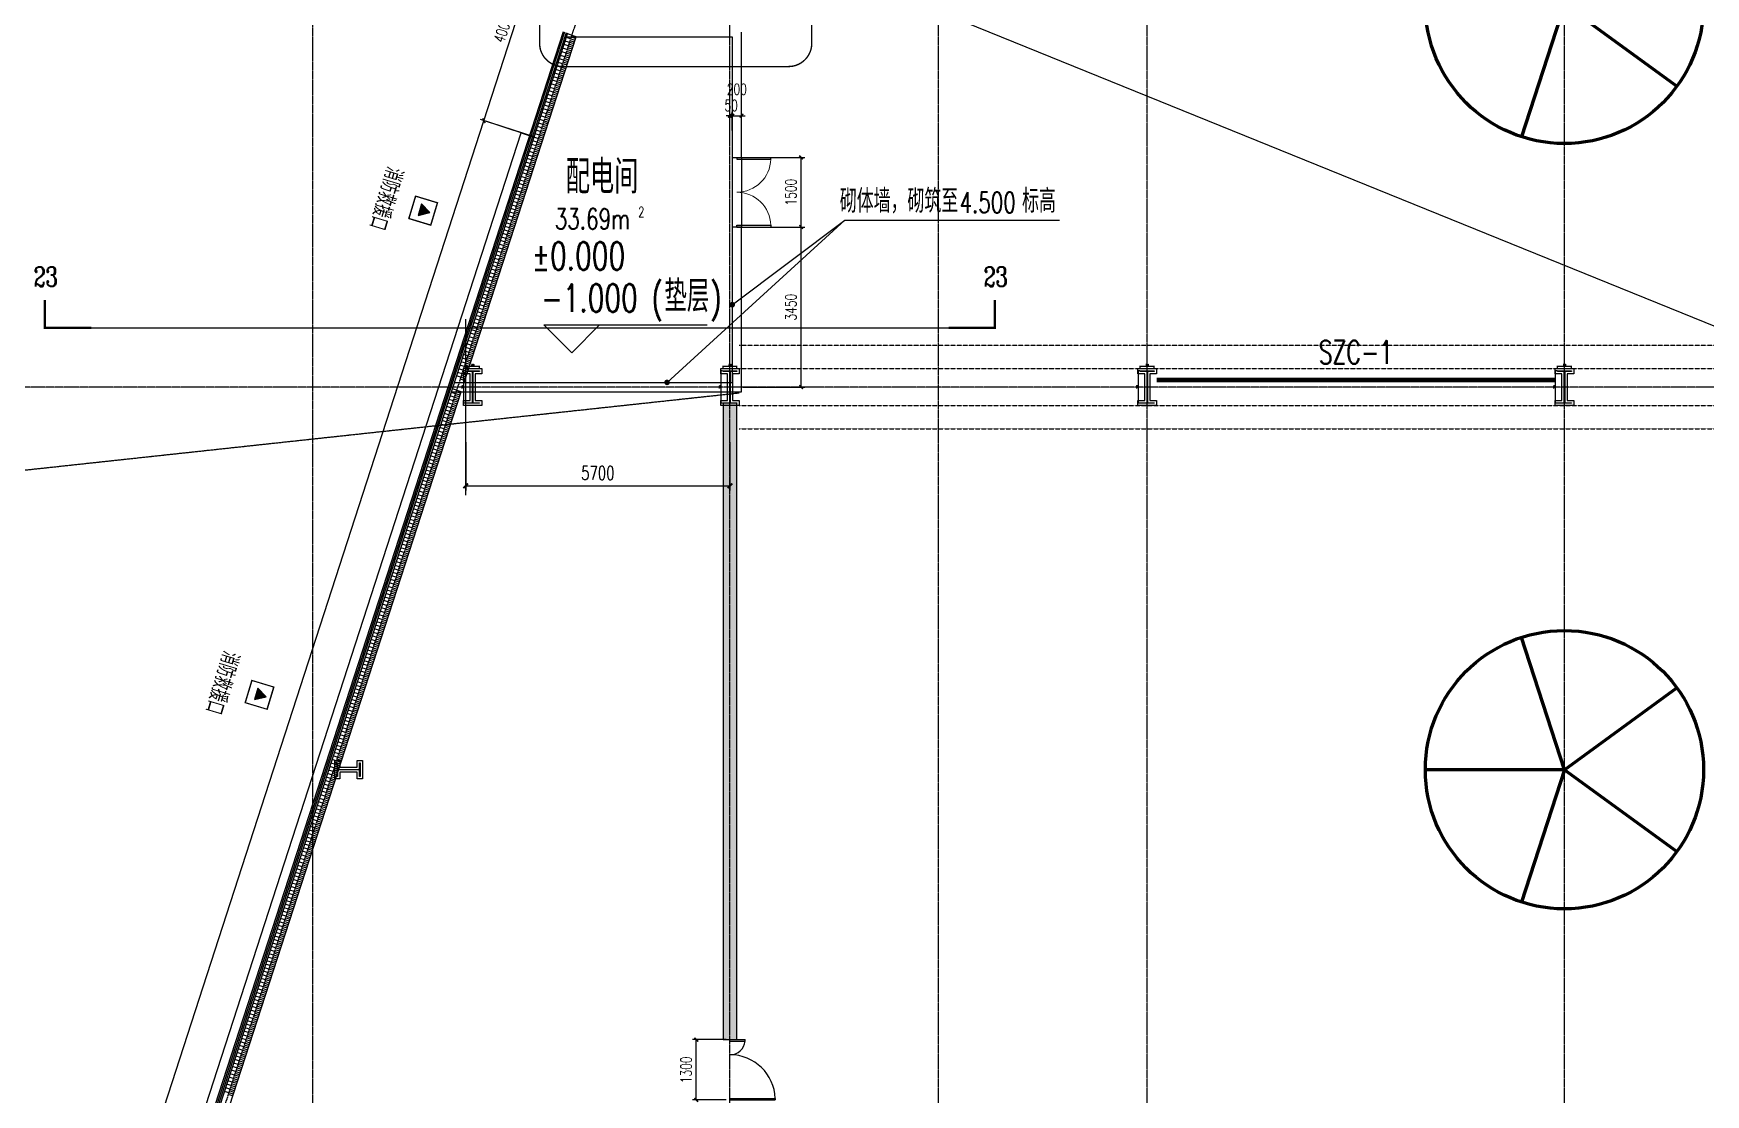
# Model space of a CAD drawing. Extents: x -954573 to 446329, y 489853 to 1226784.
# Drawn here: x -278878 to -242812, y 690817 to 713693 of the extents above; entities that cross this region are included whole.
import ezdxf
from ezdxf.enums import TextEntityAlignment as Align

# ---------------------------------------------------------------- set-up
doc = ezdxf.new("R2010")
doc.units = 0
doc.header["$LTSCALE"] = 10
doc.header["$MEASUREMENT"] = 0
for name, pattern in [('10平面$0$CENTER', [2, 1.25, -0.25, 0.25, -0.25]), ('10平面$0$DOTE', [2.42, 2, -0.2, 0.02, -0.2]), ('10平面$1$DASH', [0.35, 0.25, -0.1])]:
    doc.linetypes.add(name, pattern=pattern)
doc.layers.get('Defpoints').update_dxf_attribs({"color": 210})
for name, color, linetype in [('10平面$0$10平面$0$WINDOW', 8, 'Continuous'), ('10平面$0$99平面图例外参$0$A-HATCH-2', 251, 'Continuous'), ('10平面$0$A-AXIS-D', 8, 'Continuous'), ('10平面$0$A-AXIS-DOTE', 8, '10平面$0$DOTE'), ('10平面$0$A-AXIS-DP', 8, 'Continuous'), ('10平面$0$A-HATCH-2', 8, 'Continuous'), ('10平面$0$A-LIN-V', 8, 'Continuous'), ('10平面$0$A-TEXT', 8, 'Continuous'), ('10平面$0$A-WINDOW', 8, 'Continuous'), ('10平面$0$A-加建区域', 252, 'Continuous'), ('10平面$0$A-防火门窗', 1, 'Continuous'), ('10平面$0$AS-COLN', 8, 'Continuous'), ('10平面$0$AS-WALL', 8, 'Continuous'), ('10平面$0$DIM_ELEV', 3, 'Continuous'), ('10平面$0$DIM_SYMB', 8, 'Continuous'), ('10平面$0$PUB_HATCH', 8, 'Continuous'), ('10平面$0$PUB_TEXT', 8, 'Continuous'), ('10平面$0$RP-N2-01$0$$0$A-WIND-J', 8, 'Continuous'), ('10平面$0$RP-N2-01$0$A-WIND-J', 8, 'Continuous'), ('10平面$0$建-墙-幕', 8, 'Continuous'), ('10平面$0$建-标高', 8, 'Continuous'), ('A-LIN-V', 9, 'Continuous'), ('建-引出', 3, 'Continuous')]:
    doc.layers.add(name, color=color, linetype=linetype)
doc.layers.add('10平面$0$THIN', color=7, linetype='Continuous', lineweight=0)
doc.layers.add('10平面$0$柱间支撑', color=6, linetype='10平面$0$CENTER', lineweight=0)
doc.styles.add('10平面$0$_TCH_DIM', font='SIMPLEX', dxfattribs={"bigfont": 'GBCBIG'})
doc.styles.add('10平面$0$_TCH_DIM_T3', font='SIMPLEX', dxfattribs={"width": 0.705882, "bigfont": 'GBCBIG'})
doc.styles.add('10平面$0$_TCH_LABEL', font='COMPLEX', dxfattribs={"bigfont": 'GBCBIG'})
doc.styles.add('10平面$0$A-AREA', font='SIMPLEX', dxfattribs={"bigfont": 'GBCBIG'})
doc.styles.add('10平面$0$A-STANDARD', font='SIMPLEX', dxfattribs={"bigfont": 'GBCBIG'})
doc.styles.add('10平面$0$TSSD_Rein', font='tj-romans1.shx', dxfattribs={"width": 0.7, "bigfont": 'tj-hztxt.shx'})
doc.dimstyles.new('10平面$0$_TCH_ARCH&&10', dxfattribs={"dimtxt": 29.75, "dimasz": 10, "dimexe": 10, "dimexo": 10, "dimgap": 12.625, "dimtad": 1, "dimdec": 0, "dimzin": 0, "dimdsep": 46, "dimtxsty": '10平面$0$_TCH_DIM_T3', "dimblk": '10平面$0$_ArchTick', "dimcen": 0.09, "dimclrt": 7, "dimazin": 2, "dimtfac": 1, "dimtdec": 0, "dimtix": 1, "dimtmove": 2, "dimatfit": 3, "dimfxl": 0, "dimtolj": 1, "dimtzin": 0, "dimarcsym": 0})
doc.dimstyles.new('10平面$0$_TCH_ARCH&&100', dxfattribs={"dimtxt": 297.5, "dimasz": 100, "dimexe": 100, "dimexo": 100, "dimgap": 126.25, "dimtad": 1, "dimdec": 0, "dimzin": 0, "dimdsep": 46, "dimtxsty": '10平面$0$_TCH_DIM_T3', "dimblk": '10平面$0$_ArchTick', "dimcen": 0.09, "dimclrt": 7, "dimazin": 2, "dimtfac": 1, "dimtdec": 0, "dimtix": 1, "dimtmove": 2, "dimatfit": 3, "dimfxl": 0, "dimtolj": 1, "dimtzin": 0, "dimarcsym": 0})
doc.dimstyles.new('10平面$0$_TCH_ARCH&&80', dxfattribs={"dimtxt": 238, "dimasz": 80, "dimexe": 80, "dimexo": 80, "dimgap": 101, "dimtad": 1, "dimdec": 0, "dimzin": 0, "dimdsep": 46, "dimtxsty": '10平面$0$_TCH_DIM_T3', "dimblk": '10平面$0$_ArchTick', "dimcen": 0.09, "dimclrt": 7, "dimazin": 2, "dimtfac": 1, "dimtdec": 0, "dimtix": 1, "dimtmove": 2, "dimatfit": 3, "dimfxl": 0, "dimtolj": 1, "dimtzin": 0, "dimarcsym": 0})

# ---------------------------------------------------------------- blocks, each defined once
blk = doc.blocks.new('10平面$0$_ArchTick')
at = {"color": 0, "linetype": 'ByBlock', "const_width": 0.4}
blk.add_lwpolyline([(-0.5, -0.5), (0.5, 0.5)], dxfattribs=at)
blk = doc.blocks.new('*D3161')
at = {"layer": '10平面$0$A-AXIS-D', "color": 0, "lineweight": -2}
for p, q in [((-48818, -99940), (-48818, -100978)), ((-43118, -99940), (-43118, -100978)), ((-48818, -100878), (-43118, -100878))]:
    blk.add_line(p, q, dxfattribs=at)
at = {"layer": 'Defpoints', "color": 0}
for p in [(-48818, -99840), (-43118, -99840), (-43118, -100878)]:
    blk.add_point(p, dxfattribs=at)
at = {"layer": '10平面$0$A-AXIS-D', "color": 0, "lineweight": -2, "xscale": 100, "yscale": 100, "zscale": 100, "rotation": 180}
blk.add_blockref('10平面$0$_ArchTick', (-48818, -100878), dxfattribs=at)
at = {"layer": '10平面$0$A-AXIS-D', "color": 0, "lineweight": -2, "xscale": 100, "yscale": 100, "zscale": 100}
blk.add_blockref('10平面$0$_ArchTick', (-43118, -100878), dxfattribs=at)
at = {"layer": '10平面$0$A-AXIS-D', "color": 7, "insert": (-45968, -100602), "char_height": 297.5, "attachment_point": 5, "style": '10平面$0$_TCH_DIM_T3'}
blk.add_mtext('\\A1;5700', dxfattribs=at)
blk = doc.blocks.new('*D3404')
at = {"layer": '10平面$0$A-AXIS-DP', "color": 0, "lineweight": -2}
for p, q in [((-195790, 766880), (-195790, 766929)), ((-195790, 766919), (-195490, 766919)), ((-195490, 766880), (-195490, 766929))]:
    blk.add_line(p, q, dxfattribs=at)
at = {"layer": 'Defpoints', "color": 0}
for p in [(-195790, 766870), (-195490, 766919), (-195490, 766870)]:
    blk.add_point(p, dxfattribs=at)
at = {"layer": '10平面$0$A-AXIS-DP', "color": 0, "lineweight": -2, "xscale": 10, "yscale": 10, "zscale": 10, "rotation": 180}
blk.add_blockref('10平面$0$_ArchTick', (-195790, 766919), dxfattribs=at)
at = {"layer": '10平面$0$A-AXIS-DP', "color": 0, "lineweight": -2, "xscale": 10, "yscale": 10, "zscale": 10}
blk.add_blockref('10平面$0$_ArchTick', (-195490, 766919), dxfattribs=at)
at = {"layer": '10平面$0$A-AXIS-DP', "color": 7, "insert": (-195640, 766946), "char_height": 29.8, "attachment_point": 5, "style": '10平面$0$_TCH_DIM_T3'}
blk.add_mtext('\\A1;300', dxfattribs=at)
blk = doc.blocks.new('*D3405')
at = {"layer": '10平面$0$A-AXIS-DP', "color": 0, "lineweight": -2}
for p, q in [((-195800, 766820), (-195841, 766820)), ((-195831, 766120), (-195831, 766820)), ((-195800, 766120), (-195841, 766120))]:
    blk.add_line(p, q, dxfattribs=at)
at = {"layer": 'Defpoints', "color": 0}
for p in [(-195831, 766820), (-195790, 766820), (-195790, 766120)]:
    blk.add_point(p, dxfattribs=at)
at = {"layer": '10平面$0$A-AXIS-DP', "color": 0, "lineweight": -2, "xscale": 10, "yscale": 10, "zscale": 10}
for p, rotation in [((-195831, 766820), 90), ((-195831, 766120), 270)]:
    blk.add_blockref('10平面$0$_ArchTick', p, dxfattribs=dict(at, rotation=rotation))
at = {"layer": '10平面$0$A-AXIS-DP', "color": 7, "insert": (-195859, 766470), "char_height": 29.8, "attachment_point": 5, "rotation": 90, "style": '10平面$0$_TCH_DIM_T3'}
blk.add_mtext('\\A1;700', dxfattribs=at)
blk = doc.blocks.new('10平面$0$342343243')
at = {"layer": '10平面$0$A-AXIS-DP', "color": 5}
blk.add_lwpolyline([(-155704, 832070), (-155404, 832070), (-155404, 832058), (-155550, 832058), (-155550, 831582), (-155404, 831582), (-155404, 831570), (-155704, 831570), (-155704, 831582), (-155558, 831582), (-155558, 832058), (-155704, 832058), (-155704, 832070)], close=True, dxfattribs=at)
at = {"layer": '10平面$0$A-HATCH-2'}
blk.add_lwpolyline([(-155754, 832120), (-155354, 832120), (-155354, 832008), (-155500, 832008), (-155500, 831632), (-155354, 831632), (-155354, 831520), (-155754, 831520), (-155754, 831632), (-155608, 831632), (-155608, 832008), (-155754, 832008)], close=True, dxfattribs=at)
blk = doc.blocks.new('10平面$0$w42343')
at = {"layer": '10平面$0$A-HATCH-2', "linetype": '10平面$1$DASH'}
for p, q in [((-263654.2, 706970), (-128354.2, 706970)), ((-263654.2, 706470), (-128354.2, 706470)), ((-263654.2, 705670), (-128354.2, 705670)), ((-263654.2, 705170), (-128354.2, 705170))]:
    blk.add_line(p, q, dxfattribs=at)
blk = doc.blocks.new('10平面$0$w4324324')
at = {"layer": '10平面$0$A-HATCH-2', "lineweight": 60}
for q in [(-1694760, 686605), (-1697614, 684532), (-1691907, 684532), (-1696524, 681178), (-1692997, 681178)]:
    blk.add_line((-1694760, 683605), q, dxfattribs=at)
blk.add_circle((-1694760, 683605), 3000, dxfattribs=at)
blk = doc.blocks.new('10平面$0$ner546')
at = {"layer": '10平面$0$A-LIN-V'}
for p in [(614780, 43256), (631280, 43256)]:
    blk.add_blockref('10平面$0$w4324324', p, dxfattribs=at)
blk = doc.blocks.new('10平面$0$RP-N2-01$0$$0$xfjy')
at = {"layer": '10平面$0$RP-N2-01$0$$0$A-WIND-J'}
h = blk.add_hatch(color=256, dxfattribs=at)
h.dxf.hatch_style = 1
h.paths.add_polyline_path([(1141876, -26214), (1142135, -26214), (1142005, -25989)])
at = {"layer": '10平面$0$RP-N2-01$0$$0$A-WIND-J', "const_width": 25}
blk.add_lwpolyline([(1141755, -25889), (1141755, -26389), (1142255, -26389), (1142255, -25889)], close=True, dxfattribs=at)
at = {"layer": '10平面$0$RP-N2-01$0$$0$A-WIND-J'}
for points in [[(1141755, -26389), (1142255, -26389), (1142255, -25889), (1141755, -25889)], [(1141876, -26214), (1142135, -26214), (1142005, -25989)]]:
    blk.add_lwpolyline(points, close=True, dxfattribs=at)
blk = doc.blocks.new('10平面$0$RP-N2-01$0$xfjy')
at = {"layer": '10平面$0$RP-N2-01$0$$0$A-WIND-J'}
blk.add_blockref('10平面$0$RP-N2-01$0$$0$xfjy', (0, 0), dxfattribs=at)
blk = doc.blocks.new('10平面$0$1232')
at = {"layer": '10平面$0$RP-N2-01$0$A-WIND-J', "rotation": 253.2410415830264}
for p in [(83850, 1795836, 0), (80320, 1785396, 0)]:
    blk.add_blockref('10平面$0$RP-N2-01$0$xfjy', p, dxfattribs=at)
at = {"layer": '10平面$0$A-TEXT', "style": '10平面$0$_TCH_DIM'}
for p in [(-271256, 710851, 0), (-274786, 700411, 0)]:
    blk.add_text('消防救援口', height=384.1, rotation=253.241, dxfattribs=at).set_placement(p)
blk = doc.blocks.new('10平面$0$3132')
at = {"layer": '10平面$0$DIM_ELEV', "linetype": '10平面$1$DASH', "const_width": 30}
blk.add_lwpolyline([(-267460, 723920), (-262590, 723920, -0.414214), (-262090, 723420), (-262090, 713480, -0.414214), (-262590, 712980), (-267460, 712980, -0.414214), (-267960, 713480), (-267960, 723420, -0.414214)], format="xyb", close=True, dxfattribs=at)
blk = doc.blocks.new('10平面$0$23124232432')
at = {"layer": '10平面$0$柱间支撑', "const_width": 100}
blk.add_lwpolyline([(-246054, 706220), (-254654, 706220)], dxfattribs=at)
at = {"layer": '10平面$0$THIN', "style": '10平面$0$TSSD_Rein', "width": 0.7}
blk.add_text('SZC-1', height=500, dxfattribs=at).set_placement((-250354, 706420), align=Align.BOTTOM_CENTER)
blk = doc.blocks.new('10平面$0$99平面图例外参$0$$LinePat$填挖边坡')
at = {"color": 0}
for p, q in [((0, 0), (0, -1500)), ((300, 0), (300, -600))]:
    blk.add_line(p, q, dxfattribs=at)
at = {"layer": 'Defpoints', "color": 0}
blk.add_point((600, 0), dxfattribs=at)
blk = doc.blocks.new('10平面$0$34242343243')
at = {"layer": '10平面$0$A-LIN-V'}
for p, q in [((-269586, 706170), (-267168, 713620)), ((-285554, 656954), (-269650, 705970))]:
    blk.add_line(p, q, dxfattribs=at)
at = {"layer": '10平面$0$99平面图例外参$0$A-HATCH-2', "color": 203, "yscale": 0.1333333333333333, "zscale": 0.1333333333333333}
for p, xscale, rotation in [((-267243, 713390), 0.1345763054429145, 252.0237134181385), ((-267218, 713466), 0.1345763054429145, 252.0237134181385), ((-267193, 713543), 0.1345763054429145, 252.0237134181385), ((-267168, 713620), 0.1345763054429145, 252.0237134181385), ((-267368, 713006), 0.1345763054429145, 252.0237134181385), ((-267343, 713082), 0.1345763054429145, 252.0237134181385), ((-267318, 713159), 0.1345763054429145, 252.0237134181385), ((-267293, 713236), 0.1345763054429145, 252.0237134181385), ((-267268, 713313), 0.1345763054429145, 252.0237134181385), ((-267492, 712622), 0.1345763054429145, 252.0237134181385), ((-267467, 712698), 0.1345763054429145, 252.0237134181385), ((-267442, 712775), 0.1345763054429145, 252.0237134181385), ((-267417, 712852), 0.1345763054429145, 252.0237134181385), ((-267393, 712929), 0.1345763054429145, 252.0237134181385), ((-267592, 712314), 0.1345763054429145, 252.0237134181385), ((-267567, 712391), 0.1345763054429145, 252.0237134181385), ((-267542, 712468), 0.1345763054429145, 252.0237134181385), ((-267517, 712545), 0.1345763054429145, 252.0237134181385), ((-267717, 711930), 0.1345763054429145, 252.0237134181385), ((-267692, 712007), 0.1345763054429145, 252.0237134181385), ((-267667, 712084), 0.1345763054429145, 252.0237134181385), ((-267642, 712161), 0.1345763054429145, 252.0237134181385), ((-267617, 712238), 0.1345763054429145, 252.0237134181385), ((-267841, 711546), 0.1345763054429145, 252.0237134181385), ((-267816, 711623), 0.1345763054429145, 252.0237134181385), ((-267791, 711700), 0.1345763054429145, 252.0237134181385), ((-267766, 711777), 0.1345763054429145, 252.0237134181385), ((-267741, 711854), 0.1345763054429145, 252.0237134181385), ((-267966, 711162), 0.1345763054429145, 252.0237134181385), ((-267941, 711239), 0.1345763054429145, 252.0237134181385), ((-267916, 711316), 0.1345763054429145, 252.0237134181385), ((-267891, 711393), 0.1345763054429145, 252.0237134181385), ((-267866, 711469), 0.1345763054429145, 252.0237134181385), ((-268065, 710855), 0.1345763054429145, 252.0237134181385), ((-268040, 710932), 0.1345763054429145, 252.0237134181385), ((-268016, 711009), 0.1345763054429145, 252.0237134181385), ((-267991, 711085), 0.1345763054429145, 252.0237134181385), ((-268190, 710471), 0.1345763054429145, 252.0237134181385), ((-268165, 710548), 0.1345763054429145, 252.0237134181385), ((-268140, 710625), 0.1345763054429145, 252.0237134181385), ((-268115, 710701), 0.1345763054429145, 252.0237134181385), ((-268090, 710778), 0.1345763054429145, 252.0237134181385), ((-268315, 710087), 0.1345763054429145, 252.0237134181385), ((-268290, 710164), 0.1345763054429145, 252.0237134181385), ((-268265, 710241), 0.1345763054429145, 252.0237134181385), ((-268240, 710317), 0.1345763054429145, 252.0237134181385), ((-268215, 710394), 0.1345763054429145, 252.0237134181385), ((-268414, 709780), 0.1345763054429145, 252.0237134181385), ((-268389, 709857), 0.1345763054429145, 252.0237134181385), ((-268364, 709933), 0.1345763054429145, 252.0237134181385), ((-268340, 710010), 0.1345763054429145, 252.0237134181385), ((-268539, 709396), 0.1345763054429145, 252.0237134181385), ((-268514, 709473), 0.1345763054429145, 252.0237134181385), ((-268489, 709549), 0.1345763054429145, 252.0237134181385), ((-268464, 709626), 0.1345763054429145, 252.0237134181385), ((-268439, 709703), 0.1345763054429145, 252.0237134181385), ((-268663, 709012), 0.1345763054429145, 252.0237134181385), ((-268639, 709089), 0.1345763054429145, 252.0237134181385), ((-268614, 709165), 0.1345763054429145, 252.0237134181385), ((-268589, 709242), 0.1345763054429145, 252.0237134181385), ((-268564, 709319), 0.1345763054429145, 252.0237134181385), ((-268763, 708705), 0.1345763054429145, 252.0237134181385), ((-268738, 708781), 0.1345763054429145, 252.0237134181385), ((-268713, 708858), 0.1345763054429145, 252.0237134181385), ((-268688, 708935), 0.1345763054429145, 252.0237134181385), ((-268888, 708321), 0.1345763054429145, 252.0237134181385), ((-268863, 708397), 0.1345763054429145, 252.0237134181385), ((-268838, 708474), 0.1345763054429145, 252.0237134181385), ((-268813, 708551), 0.1345763054429145, 252.0237134181385), ((-268788, 708628), 0.1345763054429145, 252.0237134181385), ((-269012, 707936), 0.1345763054429145, 252.0237134181385), ((-268987, 708013), 0.1345763054429145, 252.0237134181385), ((-268963, 708090), 0.1345763054429145, 252.0237134181385), ((-268938, 708167), 0.1345763054429145, 252.0237134181385), ((-268913, 708244), 0.1345763054429145, 252.0237134181385), ((-269112, 707629), 0.1345763054429145, 252.0237134181385), ((-269087, 707706), 0.1345763054429145, 252.0237134181385), ((-269062, 707783), 0.1345763054429145, 252.0237134181385), ((-269037, 707860), 0.1345763054429145, 252.0237134181385), ((-269237, 707245), 0.1345763054429145, 252.0237134181385), ((-269212, 707322), 0.1345763054429145, 252.0237134181385), ((-269187, 707399), 0.1345763054429145, 252.0237134181385), ((-269162, 707476), 0.1345763054429145, 252.0237134181385), ((-269137, 707552), 0.1345763054429145, 252.0237134181385), ((-269361, 706861), 0.1345763054429145, 252.0237134181385), ((-269336, 706938), 0.1345763054429145, 252.0237134181385), ((-269311, 707015), 0.1345763054429145, 252.0237134181385), ((-269286, 707092), 0.1345763054429145, 252.0237134181385), ((-269262, 707168), 0.1345763054429145, 252.0237134181385), ((-269486, 706477), 0.1345763054429145, 252.0237134181385), ((-269461, 706554), 0.1345763054429145, 252.0237134181385), ((-269436, 706631), 0.1345763054429145, 252.0237134181385), ((-269411, 706708), 0.1345763054429145, 252.0237134181385), ((-269386, 706784), 0.1345763054429145, 252.0237134181385), ((-269561, 706247), 0.1345763054429145, 252.0237134181385), ((-269536, 706324), 0.1345763054429145, 252.0237134181385), ((-269511, 706400), 0.1345763054429145, 252.0237134181385), ((-269700, 705818), 0.133362719495067, 252.0237134181384), ((-269675, 705894), 0.133362719495067, 252.0237134181384), ((-269650, 705970), 0.133362719495067, 252.0237134181384), ((-269823, 705437), 0.133362719495067, 252.0237134181384), ((-269799, 705513), 0.133362719495067, 252.0237134181384), ((-269774, 705589), 0.133362719495067, 252.0237134181384), ((-269749, 705666), 0.133362719495067, 252.0237134181384), ((-269724, 705742), 0.133362719495067, 252.0237134181384), ((-269947, 705057), 0.133362719495067, 252.0237134181384), ((-269922, 705133), 0.133362719495067, 252.0237134181384), ((-269897, 705209), 0.133362719495067, 252.0237134181384), ((-269873, 705285), 0.133362719495067, 252.0237134181384), ((-269848, 705361), 0.133362719495067, 252.0237134181384), ((-270070, 704676), 0.133362719495067, 252.0237134181384), ((-270046, 704752), 0.133362719495067, 252.0237134181384), ((-270021, 704828), 0.133362719495067, 252.0237134181384), ((-269996, 704904), 0.133362719495067, 252.0237134181384), ((-269971, 704981), 0.133362719495067, 252.0237134181384), ((-270169, 704372), 0.133362719495067, 252.0237134181384), ((-270144, 704448), 0.133362719495067, 252.0237134181384), ((-270120, 704524), 0.133362719495067, 252.0237134181384), ((-270095, 704600), 0.133362719495067, 252.0237134181384), ((-270292, 703991), 0.133362719495067, 252.0237134181384), ((-270268, 704067), 0.133362719495067, 252.0237134181384), ((-270243, 704143), 0.133362719495067, 252.0237134181384), ((-270218, 704219), 0.133362719495067, 252.0237134181384), ((-270194, 704296), 0.133362719495067, 252.0237134181384), ((-270416, 703611), 0.133362719495067, 252.0237134181384), ((-270391, 703687), 0.133362719495067, 252.0237134181384), ((-270367, 703763), 0.133362719495067, 252.0237134181384), ((-270342, 703839), 0.133362719495067, 252.0237134181384), ((-270317, 703915), 0.133362719495067, 252.0237134181384), ((-270539, 703230), 0.133362719495067, 252.0237134181384), ((-270515, 703306), 0.133362719495067, 252.0237134181384), ((-270490, 703382), 0.133362719495067, 252.0237134181384), ((-270465, 703458), 0.133362719495067, 252.0237134181384), ((-270441, 703534), 0.133362719495067, 252.0237134181384), ((-270638, 702926), 0.133362719495067, 252.0237134181384), ((-270614, 703002), 0.133362719495067, 252.0237134181384), ((-270589, 703078), 0.133362719495067, 252.0237134181384), ((-270564, 703154), 0.133362719495067, 252.0237134181384), ((-270762, 702545), 0.133362719495067, 252.0237134181384), ((-270737, 702621), 0.133362719495067, 252.0237134181384), ((-270712, 702697), 0.133362719495067, 252.0237134181384), ((-270688, 702773), 0.133362719495067, 252.0237134181384), ((-270663, 702849), 0.133362719495067, 252.0237134181384), ((-270885, 702164), 0.133362719495067, 252.0237134181384), ((-270860, 702241), 0.133362719495067, 252.0237134181384), ((-270836, 702317), 0.133362719495067, 252.0237134181384), ((-270811, 702393), 0.133362719495067, 252.0237134181384), ((-270786, 702469), 0.133362719495067, 252.0237134181384), ((-271009, 701784), 0.133362719495067, 252.0237134181384), ((-270984, 701860), 0.133362719495067, 252.0237134181384), ((-270959, 701936), 0.133362719495067, 252.0237134181384), ((-270935, 702012), 0.133362719495067, 252.0237134181384), ((-270910, 702088), 0.133362719495067, 252.0237134181384), ((-271107, 701479), 0.133362719495067, 252.0237134181384), ((-271083, 701556), 0.133362719495067, 252.0237134181384), ((-271058, 701632), 0.133362719495067, 252.0237134181384), ((-271033, 701708), 0.133362719495067, 252.0237134181384), ((-271231, 701099), 0.133362719495067, 252.0237134181384), ((-271206, 701175), 0.133362719495067, 252.0237134181384), ((-271182, 701251), 0.133362719495067, 252.0237134181384), ((-271157, 701327), 0.133362719495067, 252.0237134181384), ((-271132, 701403), 0.133362719495067, 252.0237134181384), ((-271354, 700718), 0.133362719495067, 252.0237134181384), ((-271330, 700794), 0.133362719495067, 252.0237134181384), ((-271305, 700871), 0.133362719495067, 252.0237134181384), ((-271280, 700947), 0.133362719495067, 252.0237134181384), ((-271256, 701023), 0.133362719495067, 252.0237134181384), ((-271453, 700414), 0.133362719495067, 252.0237134181384), ((-271428, 700490), 0.133362719495067, 252.0237134181384), ((-271404, 700566), 0.133362719495067, 252.0237134181384), ((-271379, 700642), 0.133362719495067, 252.0237134181384), ((-271577, 700033), 0.133362719495067, 252.0237134181384), ((-271552, 700109), 0.133362719495067, 252.0237134181384), ((-271527, 700186), 0.133362719495067, 252.0237134181384), ((-271503, 700262), 0.133362719495067, 252.0237134181384), ((-271478, 700338), 0.133362719495067, 252.0237134181384), ((-271700, 699653), 0.133362719495067, 252.0237134181384), ((-271675, 699729), 0.133362719495067, 252.0237134181384), ((-271651, 699805), 0.133362719495067, 252.0237134181384), ((-271626, 699881), 0.133362719495067, 252.0237134181384), ((-271601, 699957), 0.133362719495067, 252.0237134181384), ((-271824, 699272), 0.133362719495067, 252.0237134181384), ((-271799, 699348), 0.133362719495067, 252.0237134181384), ((-271774, 699424), 0.133362719495067, 252.0237134181384), ((-271750, 699501), 0.133362719495067, 252.0237134181384), ((-271725, 699577), 0.133362719495067, 252.0237134181384), ((-271922, 698968), 0.133362719495067, 252.0237134181384), ((-271898, 699044), 0.133362719495067, 252.0237134181384), ((-271873, 699120), 0.133362719495067, 252.0237134181384), ((-271848, 699196), 0.133362719495067, 252.0237134181384), ((-272046, 698587), 0.133362719495067, 252.0237134181384), ((-272021, 698663), 0.133362719495067, 252.0237134181384), ((-271996, 698739), 0.133362719495067, 252.0237134181384), ((-271972, 698816), 0.133362719495067, 252.0237134181384), ((-271947, 698892), 0.133362719495067, 252.0237134181384), ((-272169, 698207), 0.133362719495067, 252.0237134181384), ((-272145, 698283), 0.133362719495067, 252.0237134181384), ((-272120, 698359), 0.133362719495067, 252.0237134181384), ((-272095, 698435), 0.133362719495067, 252.0237134181384), ((-272071, 698511), 0.133362719495067, 252.0237134181384), ((-272293, 697826), 0.133362719495067, 252.0237134181384), ((-272268, 697902), 0.133362719495067, 252.0237134181384), ((-272243, 697978), 0.133362719495067, 252.0237134181384), ((-272219, 698054), 0.133362719495067, 252.0237134181384), ((-272194, 698131), 0.133362719495067, 252.0237134181384), ((-272392, 697522), 0.133362719495067, 252.0237134181384), ((-272367, 697598), 0.133362719495067, 252.0237134181384), ((-272342, 697674), 0.133362719495067, 252.0237134181384), ((-272317, 697750), 0.133362719495067, 252.0237134181384), ((-272515, 697141), 0.133362719495067, 252.0237134181384), ((-272490, 697217), 0.133362719495067, 252.0237134181384), ((-272466, 697293), 0.133362719495067, 252.0237134181384), ((-272441, 697369), 0.133362719495067, 252.0237134181384), ((-272416, 697446), 0.133362719495067, 252.0237134181384), ((-272639, 696761), 0.133362719495067, 252.0237134181384), ((-272614, 696837), 0.133362719495067, 252.0237134181384), ((-272589, 696913), 0.133362719495067, 252.0237134181384), ((-272564, 696989), 0.133362719495067, 252.0237134181384), ((-272540, 697065), 0.133362719495067, 252.0237134181384), ((-272762, 696380), 0.133362719495067, 252.0237134181384), ((-272737, 696456), 0.133362719495067, 252.0237134181384), ((-272713, 696532), 0.133362719495067, 252.0237134181384), ((-272688, 696608), 0.133362719495067, 252.0237134181384), ((-272663, 696684), 0.133362719495067, 252.0237134181384), ((-272861, 696076), 0.133362719495067, 252.0237134181384), ((-272836, 696152), 0.133362719495067, 252.0237134181384), ((-272811, 696228), 0.133362719495067, 252.0237134181384), ((-272787, 696304), 0.133362719495067, 252.0237134181384), ((-272984, 695695), 0.133362719495067, 252.0237134181384), ((-272960, 695771), 0.133362719495067, 252.0237134181384), ((-272935, 695847), 0.133362719495067, 252.0237134181384), ((-272910, 695923), 0.133362719495067, 252.0237134181384), ((-272885, 695999), 0.133362719495067, 252.0237134181384), ((-273108, 695314), 0.133362719495067, 252.0237134181384), ((-273083, 695390), 0.133362719495067, 252.0237134181384), ((-273058, 695467), 0.133362719495067, 252.0237134181384), ((-273034, 695543), 0.133362719495067, 252.0237134181384), ((-273009, 695619), 0.133362719495067, 252.0237134181384), ((-273231, 694934), 0.133362719495067, 252.0237134181384), ((-273207, 695010), 0.133362719495067, 252.0237134181384), ((-273182, 695086), 0.133362719495067, 252.0237134181384), ((-273157, 695162), 0.133362719495067, 252.0237134181384), ((-273132, 695238), 0.133362719495067, 252.0237134181384), ((-273330, 694629), 0.133362719495067, 252.0237134181384), ((-273305, 694705), 0.133362719495067, 252.0237134181384), ((-273281, 694782), 0.133362719495067, 252.0237134181384), ((-273256, 694858), 0.133362719495067, 252.0237134181384), ((-273453, 694249), 0.133362719495067, 252.0237134181384), ((-273429, 694325), 0.133362719495067, 252.0237134181384), ((-273404, 694401), 0.133362719495067, 252.0237134181384), ((-273379, 694477), 0.133362719495067, 252.0237134181384), ((-273355, 694553), 0.133362719495067, 252.0237134181384), ((-273577, 693868), 0.133362719495067, 252.0237134181384), ((-273552, 693944), 0.133362719495067, 252.0237134181384), ((-273528, 694020), 0.133362719495067, 252.0237134181384), ((-273503, 694097), 0.133362719495067, 252.0237134181384), ((-273478, 694173), 0.133362719495067, 252.0237134181384), ((-273676, 693564), 0.133362719495067, 252.0237134181384), ((-273651, 693640), 0.133362719495067, 252.0237134181384), ((-273626, 693716), 0.133362719495067, 252.0237134181384), ((-273602, 693792), 0.133362719495067, 252.0237134181384), ((-273799, 693183), 0.133362719495067, 252.0237134181384), ((-273775, 693259), 0.133362719495067, 252.0237134181384), ((-273750, 693335), 0.133362719495067, 252.0237134181384), ((-273725, 693412), 0.133362719495067, 252.0237134181384), ((-273700, 693488), 0.133362719495067, 252.0237134181384), ((-273923, 692803), 0.133362719495067, 252.0237134181384), ((-273898, 692879), 0.133362719495067, 252.0237134181384), ((-273873, 692955), 0.133362719495067, 252.0237134181384), ((-273849, 693031), 0.133362719495067, 252.0237134181384), ((-273824, 693107), 0.133362719495067, 252.0237134181384), ((-274046, 692422), 0.133362719495067, 252.0237134181384), ((-274021, 692498), 0.133362719495067, 252.0237134181384), ((-273997, 692574), 0.133362719495067, 252.0237134181384), ((-273972, 692650), 0.133362719495067, 252.0237134181384), ((-273947, 692727), 0.133362719495067, 252.0237134181384), ((-274145, 692118), 0.133362719495067, 252.0237134181384), ((-274120, 692194), 0.133362719495067, 252.0237134181384), ((-274096, 692270), 0.133362719495067, 252.0237134181384), ((-274071, 692346), 0.133362719495067, 252.0237134181384), ((-274268, 691737), 0.133362719495067, 252.0237134181384), ((-274244, 691813), 0.133362719495067, 252.0237134181384), ((-274219, 691889), 0.133362719495067, 252.0237134181384), ((-274194, 691965), 0.133362719495067, 252.0237134181384), ((-274170, 692042), 0.133362719495067, 252.0237134181384), ((-274392, 691357), 0.133362719495067, 252.0237134181384), ((-274367, 691433), 0.133362719495067, 252.0237134181384), ((-274343, 691509), 0.133362719495067, 252.0237134181384), ((-274318, 691585), 0.133362719495067, 252.0237134181384), ((-274293, 691661), 0.133362719495067, 252.0237134181384), ((-274515, 690976), 0.133362719495067, 252.0237134181384), ((-274491, 691052), 0.133362719495067, 252.0237134181384), ((-274466, 691128), 0.133362719495067, 252.0237134181384), ((-274441, 691204), 0.133362719495067, 252.0237134181384), ((-274417, 691280), 0.133362719495067, 252.0237134181384), ((-274565, 690824), 0.133362719495067, 252.0237134181384), ((-274540, 690900), 0.133362719495067, 252.0237134181384)]:
    blk.add_blockref('10平面$0$99平面图例外参$0$$LinePat$填挖边坡', p, dxfattribs=dict(at, xscale=xscale, rotation=rotation))
blk = doc.blocks.new('10平面$0$DOOR2DLIB$SYSLIB$00000123')
at = {"color": 0}
for p, q in [((0.475, -0.001), (0.475, 0.752)), ((0.475, 0.752), (0.5, 0.752)), ((0.5, -0.001), (0.5, 0.752)), ((-0.5, 0), (-0.5, 0.252)), ((-0.475, 0.252), (-0.5, 0.252)), ((-0.475, 0), (-0.475, 0.252)), ((-0.475, 0), (-0.5, 0)), ((0.475, -0.001), (0.5, -0.001))]:
    blk.add_line(p, q, dxfattribs=at)
for centre, radius, start, end in [((0.505, -0.002), 0.755, 92.2493, 179.7238), ((-0.501, 0.003), 0.251, 359.7899, 84.0974)]:
    blk.add_arc(centre, radius, start, end, dxfattribs=at)
blk = doc.blocks.new('10平面$0$423432433333')
at = {"layer": '10平面$0$PUB_HATCH'}
h = blk.add_hatch(dxfattribs=at)
h.set_pattern_fill('石膏板', color=256, scale=30, style=0)
h.set_pattern_definition([(45, (25.49, 21.51), (-75.000002, 75.000002), [24, -82.06602]), (135, (192.46, 21.51), (-75.000002, -75.000002), [24, -82.06602])])
h.paths.add_polyline_path([(-261310, 705770), (-261310, 692050), (-261010, 692050), (-261010, 705770)])
at = {"layer": '10平面$0$AS-WALL'}
for p, q in [((-261310, 705770), (-261310, 692050)), ((-261010, 705770), (-261310, 705770)), ((-261010, 692050), (-261010, 705770)), ((-261310, 692050), (-261010, 692050))]:
    blk.add_line(p, q, dxfattribs=at)
at = {"layer": '10平面$0$10平面$0$WINDOW', "xscale": -1300, "yscale": -1300, "zscale": 300, "rotation": 90.00000000093479}
blk.add_blockref('10平面$0$DOOR2DLIB$SYSLIB$00000123', (-261160, 691400), dxfattribs=at)
blk = doc.blocks.new('*D3552')
at = {"layer": '10平面$0$A-AXIS-DP', "color": 0, "lineweight": -2}
for p, q in [((-263854, 711600), (-263854, 712000)), ((-263804, 711600), (-263804, 712000)), ((-263854, 711920), (-263934, 711920)), ((-263854, 711920), (-263804, 711920)), ((-263804, 711920), (-263724, 711920))]:
    blk.add_line(p, q, dxfattribs=at)
at = {"layer": 'Defpoints', "color": 0}
for p in [(-263804, 711920), (-263854, 711520), (-263804, 711520)]:
    blk.add_point(p, dxfattribs=at)
at = {"layer": '10平面$0$A-AXIS-DP', "color": 0, "lineweight": -2, "xscale": 80, "yscale": 80, "zscale": 80}
blk.add_blockref('10平面$0$_ArchTick', (-263854, 711920), dxfattribs=at)
at = {"layer": '10平面$0$A-AXIS-DP', "color": 0, "lineweight": -2, "xscale": 80, "yscale": 80, "zscale": 80, "rotation": 180}
blk.add_blockref('10平面$0$_ArchTick', (-263804, 711920), dxfattribs=at)
at = {"layer": '10平面$0$A-AXIS-DP', "color": 7, "insert": (-263829, 712140), "char_height": 238, "attachment_point": 5, "style": '10平面$0$_TCH_DIM_T3'}
blk.add_mtext('\\A1;50', dxfattribs=at)
blk = doc.blocks.new('*D3553')
at = {"layer": '10平面$0$A-AXIS-DP', "color": 0, "lineweight": -2}
for p, q in [((-263804, 711600), (-263804, 712000)), ((-263604, 711600), (-263604, 712000)), ((-263804, 711920), (-263884, 711920)), ((-263804, 711920), (-263604, 711920)), ((-263604, 711920), (-263524, 711920))]:
    blk.add_line(p, q, dxfattribs=at)
at = {"layer": 'Defpoints', "color": 0}
for p in [(-263604, 711920), (-263804, 711520), (-263604, 711520)]:
    blk.add_point(p, dxfattribs=at)
at = {"layer": '10平面$0$A-AXIS-DP', "color": 0, "lineweight": -2, "xscale": 80, "yscale": 80, "zscale": 80}
blk.add_blockref('10平面$0$_ArchTick', (-263804, 711920), dxfattribs=at)
at = {"layer": '10平面$0$A-AXIS-DP', "color": 0, "lineweight": -2, "xscale": 80, "yscale": 80, "zscale": 80, "rotation": 180}
blk.add_blockref('10平面$0$_ArchTick', (-263604, 711920), dxfattribs=at)
at = {"layer": '10平面$0$A-AXIS-DP', "color": 7, "insert": (-263704, 712490), "char_height": 238, "attachment_point": 5, "style": '10平面$0$_TCH_DIM_T3'}
blk.add_mtext('\\A1;200', dxfattribs=at)
blk = doc.blocks.new('*D3934')
at = {"layer": '10平面$0$A-AXIS-DP', "color": 0, "lineweight": -2}
for p, q in [((-263934, 692000), (-264660, 692000)), ((-264580, 690700), (-264580, 692000)), ((-263934, 690700), (-264660, 690700))]:
    blk.add_line(p, q, dxfattribs=at)
at = {"layer": 'Defpoints', "color": 0}
for p in [(-264580, 692000), (-263854, 692000), (-263854, 690700)]:
    blk.add_point(p, dxfattribs=at)
at = {"layer": '10平面$0$A-AXIS-DP', "color": 0, "lineweight": -2, "xscale": 80, "yscale": 80, "zscale": 80}
for p, rotation in [((-264580, 692000), 90), ((-264580, 690700), 270)]:
    blk.add_blockref('10平面$0$_ArchTick', p, dxfattribs=dict(at, rotation=rotation))
at = {"layer": '10平面$0$A-AXIS-DP', "color": 7, "insert": (-264800, 691350), "char_height": 238, "attachment_point": 5, "rotation": 90, "style": '10平面$0$_TCH_DIM_T3'}
blk.add_mtext('\\A1;1300', dxfattribs=at)
blk = doc.blocks.new('*D3935')
at = {"layer": '10平面$0$A-AXIS-DP', "color": 0, "lineweight": -2}
for p, q in [((-263574, 711020), (-262240, 711020)), ((-262320, 709520), (-262320, 711020)), ((-263574, 709520), (-262240, 709520))]:
    blk.add_line(p, q, dxfattribs=at)
at = {"layer": 'Defpoints', "color": 0}
for p in [(-263654, 711020), (-262320, 711020), (-263654, 709520)]:
    blk.add_point(p, dxfattribs=at)
at = {"layer": '10平面$0$A-AXIS-DP', "color": 0, "lineweight": -2, "xscale": 80, "yscale": 80, "zscale": 80}
for p, rotation in [((-262320, 711020), 90), ((-262320, 709520), 270)]:
    blk.add_blockref('10平面$0$_ArchTick', p, dxfattribs=dict(at, rotation=rotation))
at = {"layer": '10平面$0$A-AXIS-DP', "color": 7, "insert": (-262540, 710270), "char_height": 238, "attachment_point": 5, "rotation": 90, "style": '10平面$0$_TCH_DIM_T3'}
blk.add_mtext('\\A1;1500', dxfattribs=at)
blk = doc.blocks.new('*D3936')
at = {"layer": '10平面$0$A-AXIS-DP', "color": 0, "lineweight": -2}
for p, q in [((-263574, 709520), (-262240, 709520)), ((-262320, 706070), (-262320, 709520)), ((-263574, 706070), (-262240, 706070))]:
    blk.add_line(p, q, dxfattribs=at)
at = {"layer": 'Defpoints', "color": 0}
for p in [(-263654, 709520), (-262320, 709520), (-263654, 706070)]:
    blk.add_point(p, dxfattribs=at)
at = {"layer": '10平面$0$A-AXIS-DP', "color": 0, "lineweight": -2, "xscale": 80, "yscale": 80, "zscale": 80}
for p, rotation in [((-262320, 709520), 90), ((-262320, 706070), 270)]:
    blk.add_blockref('10平面$0$_ArchTick', p, dxfattribs=dict(at, rotation=rotation))
at = {"layer": '10平面$0$A-AXIS-DP', "color": 7, "insert": (-262540, 707795), "char_height": 238, "attachment_point": 5, "rotation": 90, "style": '10平面$0$_TCH_DIM_T3'}
blk.add_mtext('\\A1;3450', dxfattribs=at)
blk = doc.blocks.new('*D4323')
at = {"layer": '10平面$0$A-AXIS-DP', "color": 0, "lineweight": -2}
for p, q in [((-269161, 711812), (-267927, 715616)), ((-266845, 715265), (-268003, 715641)), ((-268079, 711461), (-269237, 711836))]:
    blk.add_line(p, q, dxfattribs=at)
at = {"layer": 'Defpoints', "color": 0}
for p in [(-267927, 715616), (-266769, 715241), (-268003, 711436)]:
    blk.add_point(p, dxfattribs=at)
at = {"layer": '10平面$0$A-AXIS-DP', "color": 0, "lineweight": -2, "xscale": 80, "yscale": 80, "zscale": 80}
for p, rotation in [((-267927, 715616), 72.02371341813688), ((-269161, 711812), 252.0237134181369)]:
    blk.add_blockref('10平面$0$_ArchTick', p, dxfattribs=dict(at, rotation=rotation))
at = {"layer": '10平面$0$A-AXIS-DP', "color": 7, "insert": (-268753, 713782), "char_height": 238, "attachment_point": 5, "rotation": 72.0237, "style": '10平面$0$_TCH_DIM_T3'}
blk.add_mtext('\\A1;4000', dxfattribs=at)
blk = doc.blocks.new('*D4325')
at = {"layer": '10平面$0$A-AXIS-DP', "color": 0, "lineweight": -2}
for p, q in [((-286841, 657322), (-269161, 711812)), ((-268250, 711516), (-269237, 711836)), ((-285930, 657026), (-286917, 657347))]:
    blk.add_line(p, q, dxfattribs=at)
at = {"layer": 'Defpoints', "color": 0}
for p in [(-269161, 711812), (-268174, 711491), (-285854, 657002)]:
    blk.add_point(p, dxfattribs=at)
at = {"layer": '10平面$0$A-AXIS-DP', "color": 0, "lineweight": -2, "xscale": 80, "yscale": 80, "zscale": 80}
for p, rotation in [((-269161, 711812), 72.02371341813644), ((-286841, 657322), 252.0237134181364)]:
    blk.add_blockref('10平面$0$_ArchTick', p, dxfattribs=dict(at, rotation=rotation))
at = {"layer": '10平面$0$A-AXIS-DP', "color": 7, "insert": (-278210, 684635), "char_height": 238, "attachment_point": 5, "rotation": 72.0237, "style": '10平面$0$_TCH_DIM_T3'}
blk.add_mtext('\\A1;57286', dxfattribs=at)
blk = doc.blocks.new('10平面$0$10平面$0$$DorLib2D$00000002')
for p, q in [((-0.5, 0), (-0.5, 0.4875)), ((-0.475, 0.4875), (-0.5, 0.4875)), ((-0.475, 0), (-0.475, 0.4875)), ((0.475, 0), (0.475, 0.4875)), ((0.475, 0.4875), (0.5, 0.4875)), ((0.5, 0), (0.5, 0.4875)), ((-0.5, 0), (-0.475, 0)), ((0.5, 0), (0.475, 0))]:
    blk.add_line(p, q)
at = {"lineweight": 13}
for centre, start, end in [((-0.4875, 0), 0, 88.53072), ((0.4875, 0), 91.46928, 180)]:
    blk.add_arc(centre, 0.4875, start, end, dxfattribs=at)
blk = doc.blocks.new('10平面$0$dote')
at = {"layer": '10平面$0$A-AXIS-DOTE', "ltscale": 2}
for p, q in [((-52117.8, -264080), (-52117.8, -75950)), ((-43117.8, -169748.9), (-43117.8, -75950)), ((-38617.8, -169748.9), (-38617.8, -75950)), ((-34117.8, -169748.9), (-34117.8, -75950)), ((-25117.8, -169748.9), (-25117.8, -75950)), ((98696.4, -98750), (-75513.6, -98750))]:
    blk.add_line(p, q, dxfattribs=at)
at = {"layer": '10平面$0$A-AXIS-DOTE'}
blk.add_line((-48817.8, -101080), (-48817.8, -97290), dxfattribs=at)
at = {"layer": '10平面$0$A-AXIS-DOTE', "ltscale": 2}
blk.add_lwpolyline([(-66316.4, -152160.4), (-42470.2, -78666)], dxfattribs=at)
at = {"layer": '10平面$0$DIM_SYMB', "const_width": 50}
for points in [[(-57893.6, -96870.9), (-57893.6, -97470.9), (-56893.6, -97470.9)], [(-38403.6, -97470.9), (-37403.6, -97470.9), (-37403.6, -96870.9)]]:
    blk.add_lwpolyline(points, dxfattribs=at)
at = {"layer": '10平面$0$DIM_SYMB', "linetype": '10平面$1$DASH', "ltscale": 3}
blk.add_lwpolyline([(-57893.6, -97470.9), (-38003.6, -97470.9)], dxfattribs=at)
at = {"layer": '10平面$0$PUB_TEXT', "style": '10平面$0$_TCH_LABEL', "width": 0.705882}
for p in [(-58136.5, -96583.4), (-37646.5, -96583.4)]:
    blk.add_text('23', height=425, dxfattribs=at).set_placement(p)
at = {"layer": '10平面$0$A-AXIS-D'}
dim = blk.add_linear_dim(base=(-43117.8, -100877.5), p1=(-48817.8, -99840), p2=(-43117.8, -99840), angle=0, dimstyle='10平面$0$_TCH_ARCH&&100', override={"dimgap": 0}, dxfattribs=at)
dim.commit()
dim.dimension.update_dxf_attribs({"geometry": '*D3161', "text_midpoint": (-45967.8, -100602.5), "dimtype": 129})
blk = doc.blocks.new('10平面$0$nt66')
at = {"layer": '10平面$0$A-HATCH-2'}
blk.add_lwpolyline([(-195840, 766870), (-195440, 766870), (-195440, 766758), (-195586, 766758), (-195586, 766182), (-195440, 766182), (-195440, 766070), (-195840, 766070), (-195840, 766182), (-195694, 766182), (-195694, 766758), (-195840, 766758)], close=True, dxfattribs=at)
at = {"layer": '10平面$0$AS-COLN'}
blk.add_lwpolyline([(-195790, 766820), (-195490, 766820), (-195490, 766808), (-195636, 766808), (-195636, 766132), (-195490, 766132), (-195490, 766120), (-195790, 766120), (-195790, 766132), (-195644, 766132), (-195644, 766808), (-195790, 766808)], close=True, dxfattribs=at)
at = {"layer": '10平面$0$A-AXIS-DP'}
for p1, p2, distance, picture, middle in [((-195790, 766120), (-195790, 766820), 41.2, '*D3405', (-195858.7, 766470)), ((-195790, 766870), (-195490, 766870), 48.8, '*D3404', (-195640, 766946.2))]:
    dim = blk.add_aligned_dim(p1=p1, p2=p2, distance=distance, dimstyle='10平面$0$_TCH_ARCH&&10', dxfattribs=at)
    dim.commit()
    dim.dimension.update_dxf_attribs({"geometry": picture, "text_midpoint": middle})
blk = doc.blocks.new('10平面$0$33333')
for p in [(-73764, -60400), (-68214, -60400), (-59214, -60400), (-50214, -60400)]:
    blk.add_blockref('10平面$0$nt66', p)
at = {"layer": '10平面$0$A-AXIS-DP', "rotation": 270}
blk.add_blockref('10平面$0$342343243', (-1103900, 542266), dxfattribs=at)
blk = doc.blocks.new('10平面')
at = {"layer": '10平面$0$A-AXIS-DOTE'}
blk.add_line((-281332.2, 704036), (-263654.2, 705945), dxfattribs=at)
at = {"layer": '10平面$0$A-LIN-V'}
blk.add_lwpolyline([(-286054.2, 654570), (-286054.2, 657017.5), (-268359.9, 711551.6), (-268074.6, 711459)], dxfattribs=at)
at = {"layer": '10平面$0$A-防火门窗'}
for p, q in [((-263804.2, 711020), (-263804.2, 709520)), ((-263604.2, 711020), (-263604.2, 709520))]:
    blk.add_line(p, q, dxfattribs=at)
at = {"layer": '10平面$0$AS-WALL'}
for p, q in [((-267378.5, 713620), (-263804.2, 713620)), ((-263804.2, 713620), (-263804.2, 711020)), ((-263604.2, 711020), (-263604.2, 713720)), ((-263804.2, 711020), (-263604.2, 711020)), ((-263604.2, 709520), (-263804.2, 709520)), ((-263804.2, 709520), (-263804.2, 706170)), ((-263604.2, 705970), (-263604.2, 709520)), ((-269860.7, 705970), (-263604.2, 705970)), ((-269795.8, 706170), (-263804.2, 706170))]:
    blk.add_line(p, q, dxfattribs=at)
at = {"layer": '10平面$0$DIM_SYMB'}
for p, q in [((-265210, 706170), (-261380, 709670)), ((-263804.2, 707845), (-261380, 709670)), ((-261380, 709670), (-256748.7, 709670))]:
    blk.add_line(p, q, dxfattribs=at)
at = {"layer": '10平面$0$DIM_SYMB', "const_width": 60}
for points in [[(-263828.2, 707827, 1), (-263780.2, 707863, 1)], [(-265232.1, 706149.8, 1), (-265187.9, 706190.2, 1)]]:
    blk.add_lwpolyline(points, format="xyb", close=True, dxfattribs=at)
at = {"layer": '10平面$0$建-墙-幕'}
for p, q in [((-269928.3, 706085.4), (-267446.2, 713735.4)), ((-269896.6, 706075.1), (-267414.5, 713725.1)), ((-269864.9, 706064.9), (-267382.8, 713714.9)), ((-269833.2, 706054.6), (-267351.1, 713704.6)), ((-285854.2, 657001.6), (-269928.3, 706085.4)), ((-285820.9, 656996.4), (-269896.6, 706075.1)), ((-285787.5, 656991.1), (-269864.9, 706064.9)), ((-285754.2, 656985.8), (-269833.2, 706054.6))]:
    blk.add_line(p, q, dxfattribs=at)
at = {"layer": '10平面$0$建-标高'}
for p, q in [((-267266.4, 706810), (-267866.4, 707410)), ((-267866.4, 707410), (-264346.4, 707410)), ((-267266.4, 706810), (-266666.4, 707410))]:
    blk.add_line(p, q, dxfattribs=at)
blk.add_blockref('10平面$0$1232', (0, 0))
at = {"layer": '10平面$0$A-AXIS-DP'}
blk.add_blockref('10平面$0$3132', (0, 0), dxfattribs=at)
at = {"layer": '10平面$0$A-LIN-V', "rotation": 90.00000000000001}
blk.add_blockref('10平面$0$ner546', (481006.5, 1777800), dxfattribs=at)
at = {"layer": '10平面$0$A-WINDOW'}
for name in ['10平面$0$33333', '10平面$0$w42343']:
    blk.add_blockref(name, (0, 0), dxfattribs=at)
at = {"layer": '10平面$0$A-加建区域'}
blk.add_blockref('10平面$0$423432433333', (-2694.2, -50), dxfattribs=at)
at = {"layer": '10平面$0$A-防火门窗', "xscale": 1500, "yscale": 1500, "zscale": 199.9999999999998, "rotation": 269.9999999997816}
blk.add_blockref('10平面$0$10平面$0$$DorLib2D$00000002', (-263704.2, 710270), dxfattribs=at)
at = {"layer": '10平面$0$AS-WALL'}
blk.add_blockref('10平面$0$dote', (-220736.4, 804820), dxfattribs=at)
at = {"layer": '10平面$0$DIM_SYMB'}
blk.add_blockref('10平面$0$34242343243', (0, 0), dxfattribs=at)
at = {"layer": '10平面$0$柱间支撑'}
blk.add_blockref('10平面$0$23124232432', (0, 0), dxfattribs=at)
at = {"layer": '10平面$0$A-防火门窗', "style": '10平面$0$A-AREA'}
blk.add_text('配电间', height=723.4, dxfattribs=at).set_placement((-267394.1, 710240))
at = {"layer": '10平面$0$A-防火门窗', "style": '10平面$0$A-AREA', "width": 0.705882}
for s, height, p in [('33.69m', 446.25, (-267632.5, 709472.2)), ('2', 223.1, (-265832.5, 709734.7))]:
    blk.add_text(s, height=height, dxfattribs=at).set_placement(p)
at = {"layer": '10平面$0$PUB_TEXT'}
for s, height, style, p in [('砌体墙，砌筑至', 506.38, '10平面$0$_TCH_DIM', (-261484.4, 709827.5)), ('标高', 506.38, '10平面$0$_TCH_DIM', (-257554.1, 709827.5)), ('垫层', 675.18, '10平面$0$A-STANDARD', (-265270, 707690))]:
    blk.add_text(s, height=height, dxfattribs=dict(at, style=style)).set_placement(p)
at = {"layer": '10平面$0$PUB_TEXT', "width": 0.705882}
for s, height, style, p in [('4.500', 446.25, '10平面$0$_TCH_DIM', (-258904.1, 709827.5)), ('%%P0.000', 595, '10平面$0$A-STANDARD', (-268130, 708600)), ('(', 595, '10平面$0$A-STANDARD', (-265550, 707690)), (')', 595, '10平面$0$A-STANDARD', (-264287, 707690)), ('-1.000', 595, '10平面$0$A-STANDARD', (-267930, 707690))]:
    blk.add_text(s, height=height, dxfattribs=dict(at, style=style)).set_placement(p)
at = {"layer": '10平面$0$A-AXIS-DP'}
for p1, p2, distance, picture, middle in [((-268003.1, 711435.8), (-266768.6, 715240.6), 1217.5, '*D4323', (-268753.2, 713781.8)), ((-263854.2, 711520), (-263804.2, 711520), 400, '*D3552', (-263829.2, 712140)), ((-285854.2, 657001.6), (-268174.3, 711491.4), 1037.5, '*D4325', (-278210.3, 684634.6)), ((-263654.2, 709520), (-263654.2, 711020), -1334.2, '*D3935', (-262540, 710270)), ((-263654.2, 706070), (-263654.2, 709520), -1334.2, '*D3936', (-262540, 707795)), ((-263854.2, 690700), (-263854.2, 692000), 725.8, '*D3934', (-264800, 691350))]:
    dim = blk.add_aligned_dim(p1=p1, p2=p2, distance=distance, dimstyle='10平面$0$_TCH_ARCH&&80', dxfattribs=at)
    dim.commit()
    dim.dimension.update_dxf_attribs({"geometry": picture, "text_midpoint": middle})
dim = blk.add_linear_dim(base=(-263604.2, 711920), p1=(-263804.2, 711520), p2=(-263604.2, 711520), angle=360, dimstyle='10平面$0$_TCH_ARCH&&80', dxfattribs=at)
dim.commit()
dim.dimension.update_dxf_attribs({"geometry": '*D3553', "text_midpoint": (-263704.2, 712490), "dimtype": 129})

msp = doc.modelspace()

# ---------------------------------------------------------------- block references
at = {"layer": 'A-LIN-V'}
msp.add_blockref('10平面', (0, 0), dxfattribs=at)

# ---------------------------------------------------------------- next in the draw order: linework, layer by layer
at = {"layer": '建-引出'}
msp.add_line((-265220, 716550), (-195214.3, 688156.4), dxfattribs=at)

doc.saveas('drawing.dxf')
